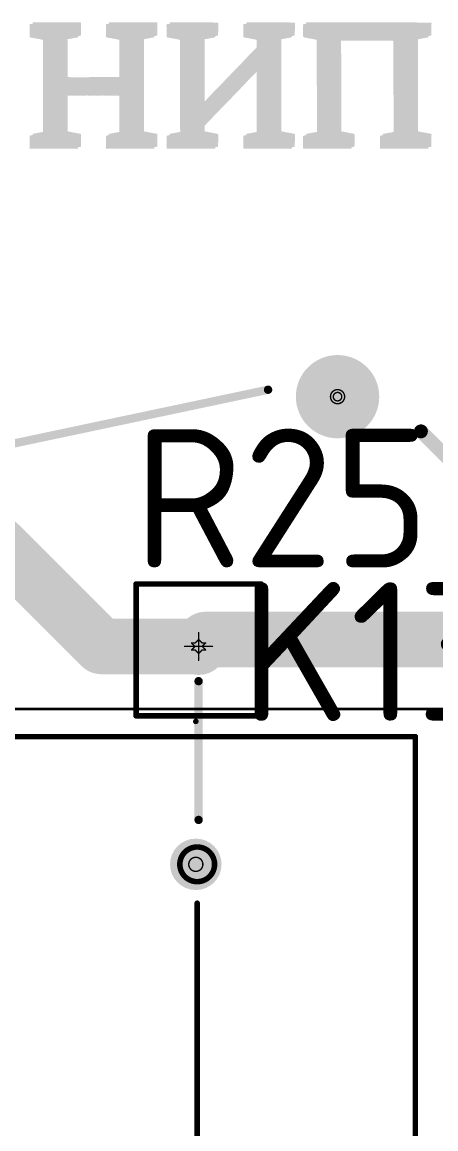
# Model space of a CAD drawing. Header units: millimetres. Extents: x 3219 to 51106, y -14166 to 2063.
# Drawn here: x 5584.13 to 5599.02, y 1911.48 to 1951.35 of the extents above; entities that cross this region are included whole.
import ezdxf

# ---------------------------------------------------------------- set-up
doc = ezdxf.new("R2010")
doc.units = ezdxf.units.MM
doc.layers.get('0').update_dxf_attribs({"lineweight": 53})
for name, color, linetype in [('Bottom Layer', 5, 'Continuous'), ('Bottom Solder', 6, 'Continuous'), ('Drill Drawing', 1, 'Continuous'), ('Mechanical 15', 56, 'Continuous'), ('Multi-Layer', 9, 'Continuous'), ('Top 3D Body', 76, 'Continuous'), ('Top Layer', 1, 'Continuous'), ('Top Overlay', 2, 'Continuous'), ('Top Solder', 216, 'Continuous')]:
    doc.layers.add(name, color=color, linetype=linetype)
doc.styles.add('GOST type B', font='GOST_B.TTF', dxfattribs={"height": 3.5})

# ---------------------------------------------------------------- blocks, each defined once
blk = doc.blocks.new('_______301421_021_5')
at = {"layer": 'Bottom Layer'}
h = blk.add_hatch(color=5, dxfattribs=at)
edge = h.paths.add_edge_path()
edge.add_arc((0, 0), 1.5, 0, 360)
at = {"layer": 'Multi-Layer'}
h = blk.add_hatch(color=9, dxfattribs=at)
edge = h.paths.add_edge_path()
edge.add_arc((0, 0), 1.5, 0, 360)
at = {"layer": 'Top Layer'}
h = blk.add_hatch(color=1, dxfattribs=at)
edge = h.paths.add_edge_path()
edge.add_arc((0, 0), 1.5, 0, 360)
blk = doc.blocks.new('DAR71210TU_12')
at = {"layer": 'Bottom Layer'}
h = blk.add_hatch(color=5, dxfattribs=at)
edge = h.paths.add_edge_path()
edge.add_arc((0, 0), 0.825, 0, 360)
at = {"layer": 'Bottom Solder'}
h = blk.add_hatch(color=6, dxfattribs=at)
edge = h.paths.add_edge_path()
edge.add_arc((0, 0), 0.927, 0, 360)
at = {"layer": 'Multi-Layer'}
h = blk.add_hatch(color=9, dxfattribs=at)
edge = h.paths.add_edge_path()
edge.add_arc((0, 0), 0.825, 0, 360)
at = {"layer": 'Top Layer'}
h = blk.add_hatch(color=1, dxfattribs=at)
edge = h.paths.add_edge_path()
edge.add_arc((0, 0), 0.825, 0, 360)
at = {"layer": 'Top Solder'}
h = blk.add_hatch(color=216, dxfattribs=at)
edge = h.paths.add_edge_path()
edge.add_arc((0, 0), 0.927, 0, 360)
at = {"layer": 'Mechanical 15'}
blk.add_lwpolyline([(-5.6, -8.9, 0.1, 0.1, 0), (-5.6, 8.9, 0.1, 0.1, 0)], format="xyseb", dxfattribs=at)
at = {"layer": 'Top 3D Body'}
for points in [[(-4.6, -7.9, 0.1, 0.1, 0), (-4.6, 7.9, 0.1, 0.1, 0)], [(-4.6, 7.9, 0.1, 0.1, 0), (55.4, 7.9, 0.1, 0.1, 0)]]:
    blk.add_lwpolyline(points, format="xyseb", dxfattribs=at)
blk.add_lwpolyline([(-4.625, 7.9, 0.05, 0.05, 1), (-4.575, 7.9, 0.05, 0.05, 1)], format="xyseb", close=True, dxfattribs=at)
blk.add_lwpolyline([(-4.625, 7.9, 0.05, 0.05, 1), (-4.575, 7.9, 0.05, 0.05, 1)], format="xyseb", close=True, dxfattribs=at)
at = {"layer": 'Top Overlay'}
for points in [[(-4.6, -7.9, 0.2, 0.2, 0), (-4.6, 7.9, 0.2, 0.2, 0)], [(-4.6, 7.9, 0.2, 0.2, 0), (55.4, 7.9, 0.2, 0.2, 0)], [(-5.2, 0, 0.1, 0.1, -1), (-5.1, 0, 0.1, 0.1, 0)], [(-5.1, 0, 0.1, 0.1, -1), (-5.2, 0, 0.1, 0.1, 0)], [(21.875, 0.05, 0.2, 0.2, 0), (1.4, 0.05, 0.2, 0.2, 0)]]:
    blk.add_lwpolyline(points, format="xyseb", dxfattribs=at)
for points in [[(-4.65, 7.9, 0.1, 0.1, 1), (-4.55, 7.9, 0.1, 0.1, 1)], [(-4.65, 7.9, 0.1, 0.1, 1), (-4.55, 7.9, 0.1, 0.1, 1)], [(0.625, 0.05, 0.2, 0.2, 1), (-0.625, 0.05, 0.2, 0.2, 1)], [(-5.225, 0, 0.05, 0.05, 1), (-5.175, 0, 0.05, 0.05, 1)], [(-5.225, 0, 0.05, 0.05, 1), (-5.175, 0, 0.05, 0.05, 1)], [(-5.125, 0, 0.05, 0.05, 1), (-5.075, 0, 0.05, 0.05, 1)], [(-5.125, 0, 0.05, 0.05, 1), (-5.075, 0, 0.05, 0.05, 1)], [(-0.675, 0.05, 0.1, 0.1, 1), (-0.575, 0.05, 0.1, 0.1, 1)], [(0.575, 0.05, 0.1, 0.1, 1), (0.675, 0.05, 0.1, 0.1, 1)], [(1.35, 0.05, 0.1, 0.1, 1), (1.45, 0.05, 0.1, 0.1, 1)]]:
    blk.add_lwpolyline(points, format="xyseb", close=True, dxfattribs=at)
blk = doc.blocks.new('_2_33__1___1PIN_25')
at = {"layer": 'Bottom Layer'}
h = blk.add_hatch(color=5, dxfattribs=at)
edge = h.paths.add_edge_path()
edge.add_arc((0, 0), 0.925, 0, 360)
at = {"layer": 'Bottom Solder'}
h = blk.add_hatch(color=6, dxfattribs=at)
edge = h.paths.add_edge_path()
edge.add_arc((0, 0), 1.027, 0, 360)
at = {"layer": 'Multi-Layer'}
h = blk.add_hatch(color=9, dxfattribs=at)
edge = h.paths.add_edge_path()
edge.add_arc((0, 0), 0.925, 0, 360)
at = {"layer": 'Top Layer'}
h = blk.add_hatch(color=1, dxfattribs=at)
edge = h.paths.add_edge_path()
edge.add_arc((0, 0), 0.925, 0, 360)
at = {"layer": 'Top Solder'}
h = blk.add_hatch(color=216, dxfattribs=at)
edge = h.paths.add_edge_path()
edge.add_arc((0, 0), 1.027, 0, 360)
at = {"layer": 'Mechanical 15'}
for points in [[(0, -0.5, 0.05, 0.05, 0), (0, 0.5, 0.05, 0.05, 0)], [(0.5, 0, 0.05, 0.05, 0), (-0.5, 0, 0.05, 0.05, 0)]]:
    blk.add_lwpolyline(points, format="xyseb", dxfattribs=at)
for points in [[(-0.013, 0.5, 0.025, 0.025, 1), (0.012, 0.5, 0.025, 0.025, 1)], [(-0.513, 0, 0.025, 0.025, 1), (-0.488, 0, 0.025, 0.025, 1)], [(0.487, 0, 0.025, 0.025, 1), (0.512, 0, 0.025, 0.025, 1)], [(-0.013, -0.5, 0.025, 0.025, 1), (0.012, -0.5, 0.025, 0.025, 1)]]:
    blk.add_lwpolyline(points, format="xyseb", close=True, dxfattribs=at)
at = {"layer": 'Top 3D Body'}
for points in [[(-2.25, 2.247, 0.2, 0.2, 0), (2.5, 2.247, 0.2, 0.2, 0)], [(-2.25, -2.246, 0.2, 0.2, 0), (-2.25, 2.247, 0.2, 0.2, 0)], [(2.5, -2.246, 0.2, 0.2, 0), (2.5, 2.247, 0.2, 0.2, 0)], [(2.5, -2.246, 0.2, 0.2, 0), (-2.25, -2.246, 0.2, 0.2, 0)]]:
    blk.add_lwpolyline(points, format="xyseb", dxfattribs=at)
for points in [[(-2.3, 2.247, 0.1, 0.1, 1), (-2.2, 2.247, 0.1, 0.1, 1)], [(-2.3, 2.247, 0.1, 0.1, 1), (-2.2, 2.247, 0.1, 0.1, 1)], [(2.45, 2.247, 0.1, 0.1, 1), (2.55, 2.247, 0.1, 0.1, 1)], [(2.45, 2.247, 0.1, 0.1, 1), (2.55, 2.247, 0.1, 0.1, 1)], [(-2.3, -2.246, 0.1, 0.1, 1), (-2.2, -2.246, 0.1, 0.1, 1)], [(-2.3, -2.246, 0.1, 0.1, 1), (-2.2, -2.246, 0.1, 0.1, 1)], [(2.45, -2.246, 0.1, 0.1, 1), (2.55, -2.246, 0.1, 0.1, 1)], [(2.45, -2.246, 0.1, 0.1, 1), (2.55, -2.246, 0.1, 0.1, 1)]]:
    blk.add_lwpolyline(points, format="xyseb", close=True, dxfattribs=at)
at = {"layer": 'Top Overlay'}
for points in [[(-2.25, -2.25, 0.2, 0.2, 0), (-2.25, 2.25, 0.2, 0.2, 0)], [(2.5, 2.25, 0.2, 0.2, 0), (-2.25, 2.25, 0.2, 0.2, 0)], [(2.5, -2.25, 0.2, 0.2, 0), (2.5, 2.25, 0.2, 0.2, 0)], [(-2.25, -2.25, 0.2, 0.2, 0), (2.5, -2.25, 0.2, 0.2, 0)]]:
    blk.add_lwpolyline(points, format="xyseb", dxfattribs=at)
for points in [[(-2.3, 2.25, 0.1, 0.1, 1), (-2.2, 2.25, 0.1, 0.1, 1)], [(-2.3, 2.25, 0.1, 0.1, 1), (-2.2, 2.25, 0.1, 0.1, 1)], [(2.45, 2.25, 0.1, 0.1, 1), (2.55, 2.25, 0.1, 0.1, 1)], [(2.45, 2.25, 0.1, 0.1, 1), (2.55, 2.25, 0.1, 0.1, 1)], [(-2.3, -2.25, 0.1, 0.1, 1), (-2.2, -2.25, 0.1, 0.1, 1)], [(-2.3, -2.25, 0.1, 0.1, 1), (-2.2, -2.25, 0.1, 0.1, 1)], [(2.45, -2.25, 0.1, 0.1, 1), (2.55, -2.25, 0.1, 0.1, 1)], [(2.45, -2.25, 0.1, 0.1, 1), (2.55, -2.25, 0.1, 0.1, 1)]]:
    blk.add_lwpolyline(points, format="xyseb", close=True, dxfattribs=at)

msp = doc.modelspace()

# ---------------------------------------------------------------- hatches: boundary and pattern name
at = {"layer": 'Top Layer'}
for points in [[(5584.985, 1950.074), (5584.977, 1950.776), (5584.945, 1950.787), (5584.895, 1950.794), (5584.859, 1950.809), (5584.777, 1950.819), (5584.698, 1950.834), (5584.659, 1950.844), (5584.591, 1950.855), (5584.548, 1950.862), (5584.519, 1950.869), (5584.498, 1950.891), (5584.505, 1951.342), (5584.537, 1951.353), (5584.558, 1951.346), (5586.224, 1951.349), (5586.249, 1951.331), (5586.253, 1950.891), (5586.227, 1950.866), (5586.159, 1950.855), (5586.073, 1950.841), (5586.034, 1950.83), (5586.005, 1950.823), (5585.916, 1950.812), (5585.88, 1950.805), (5585.819, 1950.787), (5585.776, 1950.78), (5585.765, 1950.769), (5585.758, 1950.741), (5585.765, 1950.712), (5585.762, 1949.426), (5585.769, 1949.383), (5585.805, 1949.369), (5585.848, 1949.376), (5585.869, 1949.369), (5587.678, 1949.372), (5587.71, 1949.369), (5587.728, 1949.38), (5587.735, 1949.408), (5587.728, 1950.776), (5587.696, 1950.787), (5587.646, 1950.794), (5587.624, 1950.801), (5587.571, 1950.812), (5587.528, 1950.819), (5587.449, 1950.834), (5587.409, 1950.844), (5587.338, 1950.852), (5587.298, 1950.862), (5587.27, 1950.869), (5587.248, 1950.884), (5587.241, 1950.912), (5587.248, 1950.963), (5587.245, 1951.317), (5587.255, 1951.342), (5587.284, 1951.349), (5588.982, 1951.342), (5588.996, 1951.328), (5588.989, 1950.877), (5588.942, 1950.859), (5588.863, 1950.852), (5588.842, 1950.844), (5588.76, 1950.826), (5588.631, 1950.805), (5588.591, 1950.794), (5588.534, 1950.787), (5588.509, 1950.769), (5588.516, 1947.424), (5588.527, 1947.413), (5588.577, 1947.406), (5588.624, 1947.395), (5588.652, 1947.388), (5588.745, 1947.374), (5588.774, 1947.367), (5588.817, 1947.359), (5588.846, 1947.352), (5588.881, 1947.345), (5588.939, 1947.338), (5588.975, 1947.331), (5588.996, 1947.316), (5588.989, 1946.865), (5588.957, 1946.854), (5587.259, 1946.862), (5587.248, 1946.872), (5587.241, 1946.901), (5587.248, 1946.93), (5587.245, 1947.299), (5587.263, 1947.324), (5587.295, 1947.334), (5587.345, 1947.342), (5587.374, 1947.349), (5587.456, 1947.367), (5587.585, 1947.388), (5587.624, 1947.399), (5587.685, 1947.41), (5587.714, 1947.417), (5587.728, 1947.424), (5587.735, 1947.453), (5587.728, 1948.756), (5587.71, 1948.774), (5587.535, 1948.771), (5587.417, 1948.774), (5587.402, 1948.767), (5587.381, 1948.774), (5587.255, 1948.771), (5587.137, 1948.774), (5587.123, 1948.767), (5587.101, 1948.774), (5586.983, 1948.771), (5586.865, 1948.774), (5586.851, 1948.767), (5586.829, 1948.774), (5586.711, 1948.771), (5586.586, 1948.774), (5586.571, 1948.767), (5586.55, 1948.774), (5586.432, 1948.771), (5586.313, 1948.774), (5586.299, 1948.767), (5586.278, 1948.774), (5586.159, 1948.771), (5586.041, 1948.774), (5586.027, 1948.767), (5586.005, 1948.774), (5585.88, 1948.771), (5585.79, 1948.774), (5585.765, 1948.749), (5585.758, 1948.72), (5585.765, 1948.67), (5585.762, 1947.463), (5585.769, 1947.428), (5585.783, 1947.413), (5585.844, 1947.402), (5585.912, 1947.392), (5585.934, 1947.385), (5585.962, 1947.377), (5586.045, 1947.367), (5586.106, 1947.349), (5586.188, 1947.338), (5586.224, 1947.331), (5586.245, 1947.316), (5586.253, 1947.288), (5586.245, 1946.865), (5586.213, 1946.854), (5584.508, 1946.862), (5584.498, 1946.872), (5584.505, 1947.316), (5584.523, 1947.334), (5584.605, 1947.345), (5584.677, 1947.359), (5584.705, 1947.367), (5584.834, 1947.388), (5584.874, 1947.399), (5584.934, 1947.41), (5584.97, 1947.417), (5584.985, 1947.431), (5584.985, 1950.067)], [(5592.438, 1950.264), (5592.484, 1950.311), (5592.492, 1950.325), (5592.513, 1950.339), (5592.52, 1950.354), (5592.531, 1950.364), (5592.545, 1950.372), (5592.581, 1950.415), (5592.656, 1950.49), (5592.664, 1950.504), (5592.678, 1950.518), (5592.674, 1950.773), (5592.639, 1950.787), (5592.592, 1950.798), (5592.549, 1950.805), (5592.513, 1950.812), (5592.427, 1950.826), (5592.388, 1950.837), (5592.32, 1950.848), (5592.277, 1950.855), (5592.241, 1950.862), (5592.212, 1950.869), (5592.191, 1950.891), (5592.198, 1951.335), (5592.209, 1951.346), (5593.935, 1951.339), (5593.946, 1951.306), (5593.939, 1950.884), (5593.921, 1950.866), (5593.871, 1950.859), (5593.785, 1950.844), (5593.756, 1950.837), (5593.709, 1950.826), (5593.58, 1950.805), (5593.541, 1950.794), (5593.487, 1950.783), (5593.459, 1950.762), (5593.452, 1950.733), (5593.459, 1950.705), (5593.455, 1950.651), (5593.459, 1950.604), (5593.452, 1950.583), (5593.459, 1950.561), (5593.452, 1950.511), (5593.459, 1950.49), (5593.455, 1950.443), (5593.459, 1950.404), (5593.452, 1950.382), (5593.459, 1950.354), (5593.455, 1950.307), (5593.459, 1950.261), (5593.452, 1950.239), (5593.459, 1950.218), (5593.452, 1950.167), (5593.459, 1950.146), (5593.455, 1950.099), (5593.459, 1950.06), (5593.452, 1950.039), (5593.459, 1950.01), (5593.455, 1949.963), (5593.459, 1949.917), (5593.452, 1949.895), (5593.459, 1949.874), (5593.452, 1949.824), (5593.459, 1949.802), (5593.455, 1949.756), (5593.459, 1949.716), (5593.452, 1949.695), (5593.459, 1949.666), (5593.455, 1949.619), (5593.459, 1949.573), (5593.452, 1949.551), (5593.459, 1949.53), (5593.452, 1949.48), (5593.459, 1949.458), (5593.455, 1949.412), (5593.459, 1949.372), (5593.452, 1949.351), (5593.459, 1949.322), (5593.455, 1949.276), (5593.459, 1949.236), (5593.452, 1949.215), (5593.459, 1949.186), (5593.452, 1949.136), (5593.459, 1949.114), (5593.455, 1949.068), (5593.459, 1949.029), (5593.452, 1949.007), (5593.459, 1948.978), (5593.455, 1948.932), (5593.459, 1948.892), (5593.452, 1948.871), (5593.459, 1948.842), (5593.452, 1948.792), (5593.459, 1948.771), (5593.455, 1948.724), (5593.459, 1948.685), (5593.452, 1948.663), (5593.459, 1948.635), (5593.455, 1948.588), (5593.459, 1948.549), (5593.452, 1948.527), (5593.459, 1948.498), (5593.455, 1948.452), (5593.459, 1948.405), (5593.452, 1948.384), (5593.459, 1948.362), (5593.452, 1948.312), (5593.459, 1948.291), (5593.455, 1948.244), (5593.459, 1948.205), (5593.452, 1948.183), (5593.459, 1948.155), (5593.455, 1948.108), (5593.459, 1948.061), (5593.452, 1948.04), (5593.459, 1948.018), (5593.452, 1947.968), (5593.459, 1947.947), (5593.455, 1947.9), (5593.459, 1947.861), (5593.452, 1947.839), (5593.459, 1947.811), (5593.455, 1947.764), (5593.459, 1947.718), (5593.452, 1947.696), (5593.459, 1947.675), (5593.452, 1947.625), (5593.459, 1947.603), (5593.455, 1947.556), (5593.459, 1947.517), (5593.452, 1947.496), (5593.459, 1947.467), (5593.466, 1947.424), (5593.477, 1947.413), (5593.545, 1947.402), (5593.573, 1947.395), (5593.613, 1947.385), (5593.695, 1947.374), (5593.724, 1947.367), (5593.792, 1947.356), (5593.813, 1947.349), (5593.863, 1947.342), (5593.917, 1947.331), (5593.939, 1947.316), (5593.946, 1947.288), (5593.939, 1946.865), (5593.906, 1946.854), (5592.202, 1946.862), (5592.191, 1946.894), (5592.198, 1947.316), (5592.216, 1947.334), (5592.298, 1947.345), (5592.341, 1947.352), (5592.377, 1947.359), (5592.406, 1947.367), (5592.442, 1947.374), (5592.535, 1947.388), (5592.574, 1947.399), (5592.603, 1947.406), (5592.66, 1947.413), (5592.678, 1947.431), (5592.671, 1949.645), (5592.646, 1949.648), (5592.621, 1949.63), (5592.613, 1949.616), (5592.585, 1949.587), (5592.578, 1949.573), (5592.406, 1949.401), (5592.399, 1949.387), (5592.262, 1949.251), (5592.259, 1949.24), (5592.245, 1949.233), (5592.227, 1949.215), (5592.223, 1949.204), (5592.209, 1949.197), (5592.198, 1949.186), (5592.191, 1949.172), (5592.091, 1949.071), (5592.083, 1949.057), (5592.069, 1949.05), (5592.062, 1949.036), (5592.051, 1949.025), (5592.037, 1949.018), (5592.019, 1948.993), (5591.997, 1948.978), (5591.99, 1948.964), (5591.825, 1948.799), (5591.818, 1948.785), (5591.682, 1948.649), (5591.675, 1948.635), (5591.568, 1948.527), (5591.564, 1948.516), (5591.55, 1948.509), (5591.539, 1948.498), (5591.532, 1948.484), (5591.507, 1948.466), (5591.5, 1948.452), (5591.485, 1948.445), (5591.474, 1948.434), (5591.467, 1948.42), (5591.367, 1948.319), (5591.363, 1948.309), (5591.349, 1948.301), (5591.338, 1948.291), (5591.331, 1948.276), (5591.306, 1948.258), (5591.292, 1948.237), (5591.277, 1948.23), (5591.267, 1948.219), (5591.26, 1948.205), (5591.245, 1948.198), (5591.238, 1948.183), (5591.131, 1948.076), (5591.123, 1948.061), (5590.995, 1947.933), (5590.987, 1947.918), (5590.969, 1947.9), (5590.959, 1947.897), (5590.952, 1947.882), (5590.758, 1947.689), (5590.751, 1947.675), (5590.708, 1947.632), (5590.701, 1947.617), (5590.694, 1947.596), (5590.701, 1947.424), (5590.74, 1947.406), (5590.805, 1947.399), (5590.826, 1947.392), (5590.88, 1947.381), (5590.973, 1947.367), (5591.002, 1947.359), (5591.038, 1947.352), (5591.081, 1947.345), (5591.149, 1947.334), (5591.188, 1947.309), (5591.181, 1946.872), (5591.17, 1946.862), (5591.141, 1946.854), (5589.444, 1946.862), (5589.433, 1946.872), (5589.429, 1946.897), (5589.433, 1946.958), (5589.426, 1946.98), (5589.433, 1947.051), (5589.429, 1947.141), (5589.433, 1947.231), (5589.426, 1947.252), (5589.433, 1947.309), (5589.451, 1947.327), (5589.508, 1947.342), (5589.576, 1947.352), (5589.619, 1947.359), (5589.659, 1947.37), (5589.727, 1947.381), (5589.77, 1947.388), (5589.805, 1947.395), (5589.834, 1947.402), (5589.877, 1947.41), (5589.906, 1947.417), (5589.92, 1947.431), (5589.913, 1950.769), (5589.902, 1950.78), (5589.845, 1950.794), (5589.798, 1950.805), (5589.705, 1950.819), (5589.677, 1950.826), (5589.634, 1950.834), (5589.605, 1950.841), (5589.569, 1950.848), (5589.476, 1950.862), (5589.451, 1950.873), (5589.433, 1950.891), (5589.429, 1950.995), (5589.433, 1951.077), (5589.426, 1951.099), (5589.433, 1951.192), (5589.426, 1951.263), (5589.433, 1951.285), (5589.44, 1951.335), (5589.451, 1951.346), (5591.177, 1951.339), (5591.188, 1951.328), (5591.181, 1950.884), (5591.17, 1950.873), (5591.12, 1950.859), (5591.07, 1950.852), (5591.009, 1950.841), (5590.969, 1950.83), (5590.919, 1950.823), (5590.898, 1950.816), (5590.815, 1950.805), (5590.787, 1950.798), (5590.751, 1950.791), (5590.722, 1950.783), (5590.697, 1950.766), (5590.694, 1948.491), (5590.726, 1948.488), (5590.765, 1948.52), (5590.798, 1948.559), (5590.894, 1948.656), (5590.901, 1948.67), (5591.066, 1948.835), (5591.073, 1948.849), (5591.084, 1948.86), (5591.095, 1948.864), (5591.102, 1948.878), (5591.238, 1949.014), (5591.245, 1949.029), (5591.474, 1949.258), (5591.478, 1949.268), (5591.492, 1949.276), (5591.51, 1949.294), (5591.517, 1949.308), (5591.618, 1949.408), (5591.625, 1949.422), (5591.754, 1949.551), (5591.761, 1949.566), (5591.772, 1949.576), (5591.786, 1949.584), (5591.808, 1949.612), (5591.822, 1949.619), (5591.843, 1949.648), (5591.858, 1949.655), (5591.894, 1949.698), (5591.962, 1949.766), (5591.969, 1949.781), (5592.044, 1949.856), (5592.055, 1949.859), (5592.062, 1949.874), (5592.169, 1949.981), (5592.173, 1949.992), (5592.187, 1949.999), (5592.198, 1950.01), (5592.205, 1950.024), (5592.334, 1950.153), (5592.341, 1950.167), (5592.434, 1950.261)], [(5594.501, 1950.844), (5594.472, 1950.852), (5594.401, 1950.859), (5594.351, 1950.887), (5594.34, 1950.92), (5594.343, 1950.952), (5594.34, 1951.263), (5594.347, 1951.271), (5594.34, 1951.292), (5594.347, 1951.328), (5594.365, 1951.346), (5598.849, 1951.339), (5598.86, 1951.328), (5598.853, 1950.884), (5598.835, 1950.866), (5598.734, 1950.852), (5598.706, 1950.844), (5598.656, 1950.837), (5598.62, 1950.823), (5598.53, 1950.812), (5598.473, 1950.798), (5598.43, 1950.791), (5598.401, 1950.783), (5598.376, 1950.766), (5598.373, 1947.431), (5598.383, 1947.42), (5598.434, 1947.406), (5598.487, 1947.395), (5598.516, 1947.388), (5598.688, 1947.359), (5598.727, 1947.349), (5598.777, 1947.342), (5598.838, 1947.331), (5598.86, 1947.309), (5598.853, 1946.865), (5598.82, 1946.854), (5597.123, 1946.862), (5597.112, 1946.872), (5597.108, 1946.955), (5597.112, 1947.008), (5597.105, 1947.023), (5597.112, 1947.044), (5597.108, 1947.091), (5597.112, 1947.145), (5597.105, 1947.159), (5597.112, 1947.18), (5597.108, 1947.227), (5597.112, 1947.281), (5597.105, 1947.288), (5597.123, 1947.327), (5597.151, 1947.334), (5597.212, 1947.345), (5597.298, 1947.359), (5597.338, 1947.37), (5597.409, 1947.377), (5597.495, 1947.399), (5597.556, 1947.41), (5597.585, 1947.417), (5597.599, 1947.453), (5597.592, 1950.741), (5597.56, 1950.751), (5595.618, 1950.744), (5595.608, 1950.712), (5595.615, 1947.424), (5595.661, 1947.406), (5595.719, 1947.399), (5595.74, 1947.392), (5595.794, 1947.381), (5595.837, 1947.374), (5595.916, 1947.359), (5595.944, 1947.352), (5595.987, 1947.345), (5596.045, 1947.338), (5596.08, 1947.324), (5596.095, 1947.288), (5596.088, 1946.865), (5596.055, 1946.854), (5594.358, 1946.862), (5594.34, 1946.88), (5594.343, 1946.933), (5594.34, 1947.238), (5594.347, 1947.245), (5594.34, 1947.266), (5594.347, 1947.309), (5594.365, 1947.327), (5594.422, 1947.342), (5594.497, 1947.352), (5594.533, 1947.359), (5594.562, 1947.367), (5594.648, 1947.381), (5594.684, 1947.388), (5594.727, 1947.395), (5594.766, 1947.406), (5594.809, 1947.413), (5594.827, 1947.424), (5594.841, 1947.46), (5594.834, 1950.769), (5594.823, 1950.78), (5594.777, 1950.791), (5594.741, 1950.798), (5594.712, 1950.805), (5594.669, 1950.812), (5594.59, 1950.826), (5594.547, 1950.834), (5594.508, 1950.844)]]:
    msp.add_hatch(color=1, dxfattribs=at).paths.add_polyline_path(points)
at = {"layer": 'Top Overlay'}
for points in [[(5584.881, 1950.01), (5584.874, 1950.712), (5584.841, 1950.723), (5584.791, 1950.73), (5584.755, 1950.744), (5584.673, 1950.755), (5584.594, 1950.769), (5584.555, 1950.78), (5584.487, 1950.791), (5584.444, 1950.798), (5584.415, 1950.805), (5584.394, 1950.826), (5584.401, 1951.278), (5584.433, 1951.288), (5584.455, 1951.281), (5586.12, 1951.285), (5586.145, 1951.267), (5586.149, 1950.826), (5586.124, 1950.801), (5586.056, 1950.791), (5585.97, 1950.776), (5585.93, 1950.766), (5585.902, 1950.758), (5585.812, 1950.748), (5585.776, 1950.741), (5585.715, 1950.723), (5585.672, 1950.715), (5585.662, 1950.705), (5585.654, 1950.676), (5585.662, 1950.647), (5585.658, 1949.362), (5585.665, 1949.319), (5585.701, 1949.304), (5585.744, 1949.311), (5585.765, 1949.304), (5587.574, 1949.308), (5587.606, 1949.304), (5587.624, 1949.315), (5587.631, 1949.344), (5587.624, 1950.712), (5587.592, 1950.723), (5587.542, 1950.73), (5587.52, 1950.737), (5587.467, 1950.748), (5587.424, 1950.755), (5587.345, 1950.769), (5587.306, 1950.78), (5587.234, 1950.787), (5587.194, 1950.798), (5587.166, 1950.805), (5587.144, 1950.819), (5587.137, 1950.848), (5587.144, 1950.898), (5587.141, 1951.253), (5587.151, 1951.278), (5587.18, 1951.285), (5588.878, 1951.278), (5588.892, 1951.263), (5588.885, 1950.812), (5588.838, 1950.794), (5588.76, 1950.787), (5588.738, 1950.78), (5588.656, 1950.762), (5588.527, 1950.741), (5588.487, 1950.73), (5588.43, 1950.723), (5588.405, 1950.705), (5588.412, 1947.359), (5588.423, 1947.349), (5588.473, 1947.342), (5588.52, 1947.331), (5588.548, 1947.324), (5588.641, 1947.309), (5588.67, 1947.302), (5588.713, 1947.295), (5588.742, 1947.288), (5588.778, 1947.281), (5588.835, 1947.274), (5588.871, 1947.266), (5588.892, 1947.252), (5588.885, 1946.801), (5588.853, 1946.79), (5587.155, 1946.797), (5587.144, 1946.808), (5587.137, 1946.837), (5587.144, 1946.865), (5587.141, 1947.234), (5587.159, 1947.259), (5587.191, 1947.27), (5587.241, 1947.277), (5587.27, 1947.284), (5587.352, 1947.302), (5587.481, 1947.324), (5587.52, 1947.334), (5587.581, 1947.345), (5587.61, 1947.352), (5587.624, 1947.359), (5587.631, 1947.388), (5587.624, 1948.692), (5587.606, 1948.71), (5587.431, 1948.706), (5587.313, 1948.71), (5587.298, 1948.703), (5587.277, 1948.71), (5587.151, 1948.706), (5587.033, 1948.71), (5587.019, 1948.703), (5586.997, 1948.71), (5586.879, 1948.706), (5586.761, 1948.71), (5586.747, 1948.703), (5586.725, 1948.71), (5586.607, 1948.706), (5586.482, 1948.71), (5586.467, 1948.703), (5586.446, 1948.71), (5586.328, 1948.706), (5586.21, 1948.71), (5586.195, 1948.703), (5586.174, 1948.71), (5586.056, 1948.706), (5585.937, 1948.71), (5585.923, 1948.703), (5585.902, 1948.71), (5585.776, 1948.706), (5585.687, 1948.71), (5585.662, 1948.685), (5585.654, 1948.656), (5585.662, 1948.606), (5585.658, 1947.399), (5585.665, 1947.363), (5585.679, 1947.349), (5585.74, 1947.338), (5585.808, 1947.327), (5585.83, 1947.32), (5585.859, 1947.313), (5585.941, 1947.302), (5586.002, 1947.284), (5586.084, 1947.274), (5586.12, 1947.266), (5586.141, 1947.252), (5586.149, 1947.223), (5586.141, 1946.801), (5586.109, 1946.79), (5584.404, 1946.797), (5584.394, 1946.808), (5584.401, 1947.252), (5584.419, 1947.27), (5584.501, 1947.281), (5584.573, 1947.295), (5584.601, 1947.302), (5584.73, 1947.324), (5584.77, 1947.334), (5584.831, 1947.345), (5584.866, 1947.352), (5584.881, 1947.367), (5584.881, 1950.003)], [(5592.334, 1950.2), (5592.381, 1950.246), (5592.388, 1950.261), (5592.409, 1950.275), (5592.416, 1950.289), (5592.427, 1950.3), (5592.442, 1950.307), (5592.477, 1950.35), (5592.553, 1950.425), (5592.56, 1950.44), (5592.574, 1950.454), (5592.57, 1950.708), (5592.535, 1950.723), (5592.488, 1950.733), (5592.445, 1950.741), (5592.409, 1950.748), (5592.323, 1950.762), (5592.284, 1950.773), (5592.216, 1950.783), (5592.173, 1950.791), (5592.137, 1950.798), (5592.108, 1950.805), (5592.087, 1950.826), (5592.094, 1951.271), (5592.105, 1951.281), (5593.831, 1951.274), (5593.842, 1951.242), (5593.835, 1950.819), (5593.817, 1950.801), (5593.767, 1950.794), (5593.681, 1950.78), (5593.652, 1950.773), (5593.606, 1950.762), (5593.477, 1950.741), (5593.437, 1950.73), (5593.383, 1950.719), (5593.355, 1950.698), (5593.348, 1950.669), (5593.355, 1950.64), (5593.351, 1950.586), (5593.355, 1950.54), (5593.348, 1950.518), (5593.355, 1950.497), (5593.348, 1950.447), (5593.355, 1950.425), (5593.351, 1950.379), (5593.355, 1950.339), (5593.348, 1950.318), (5593.355, 1950.289), (5593.351, 1950.243), (5593.355, 1950.196), (5593.348, 1950.175), (5593.355, 1950.153), (5593.348, 1950.103), (5593.355, 1950.081), (5593.351, 1950.035), (5593.355, 1949.996), (5593.348, 1949.974), (5593.355, 1949.945), (5593.351, 1949.899), (5593.355, 1949.852), (5593.348, 1949.831), (5593.355, 1949.809), (5593.348, 1949.759), (5593.355, 1949.738), (5593.351, 1949.691), (5593.355, 1949.652), (5593.348, 1949.63), (5593.355, 1949.602), (5593.351, 1949.555), (5593.355, 1949.508), (5593.348, 1949.487), (5593.355, 1949.465), (5593.348, 1949.415), (5593.355, 1949.394), (5593.351, 1949.347), (5593.355, 1949.308), (5593.348, 1949.286), (5593.355, 1949.258), (5593.351, 1949.211), (5593.355, 1949.172), (5593.348, 1949.15), (5593.355, 1949.122), (5593.348, 1949.071), (5593.355, 1949.05), (5593.351, 1949.003), (5593.355, 1948.964), (5593.348, 1948.943), (5593.355, 1948.914), (5593.351, 1948.867), (5593.355, 1948.828), (5593.348, 1948.806), (5593.355, 1948.778), (5593.348, 1948.728), (5593.355, 1948.706), (5593.351, 1948.66), (5593.355, 1948.62), (5593.348, 1948.599), (5593.355, 1948.57), (5593.351, 1948.523), (5593.355, 1948.484), (5593.348, 1948.463), (5593.355, 1948.434), (5593.351, 1948.387), (5593.355, 1948.341), (5593.348, 1948.319), (5593.355, 1948.298), (5593.348, 1948.248), (5593.355, 1948.226), (5593.351, 1948.18), (5593.355, 1948.14), (5593.348, 1948.119), (5593.355, 1948.09), (5593.351, 1948.044), (5593.355, 1947.997), (5593.348, 1947.976), (5593.355, 1947.954), (5593.348, 1947.904), (5593.355, 1947.882), (5593.351, 1947.836), (5593.355, 1947.796), (5593.348, 1947.775), (5593.355, 1947.746), (5593.351, 1947.7), (5593.355, 1947.653), (5593.348, 1947.632), (5593.355, 1947.61), (5593.348, 1947.56), (5593.355, 1947.539), (5593.351, 1947.492), (5593.355, 1947.453), (5593.348, 1947.431), (5593.355, 1947.402), (5593.362, 1947.359), (5593.373, 1947.349), (5593.441, 1947.338), (5593.469, 1947.331), (5593.509, 1947.32), (5593.591, 1947.309), (5593.62, 1947.302), (5593.688, 1947.291), (5593.709, 1947.284), (5593.76, 1947.277), (5593.813, 1947.266), (5593.835, 1947.252), (5593.842, 1947.223), (5593.835, 1946.801), (5593.803, 1946.79), (5592.098, 1946.797), (5592.087, 1946.829), (5592.094, 1947.252), (5592.112, 1947.27), (5592.194, 1947.281), (5592.237, 1947.288), (5592.273, 1947.295), (5592.302, 1947.302), (5592.338, 1947.309), (5592.431, 1947.324), (5592.47, 1947.334), (5592.499, 1947.342), (5592.556, 1947.349), (5592.574, 1947.367), (5592.567, 1949.58), (5592.542, 1949.584), (5592.517, 1949.566), (5592.51, 1949.551), (5592.481, 1949.523), (5592.474, 1949.508), (5592.302, 1949.337), (5592.295, 1949.322), (5592.159, 1949.186), (5592.155, 1949.175), (5592.141, 1949.168), (5592.123, 1949.15), (5592.119, 1949.14), (5592.105, 1949.132), (5592.094, 1949.122), (5592.087, 1949.107), (5591.987, 1949.007), (5591.979, 1948.993), (5591.965, 1948.986), (5591.958, 1948.971), (5591.947, 1948.96), (5591.933, 1948.953), (5591.915, 1948.928), (5591.894, 1948.914), (5591.886, 1948.9), (5591.722, 1948.735), (5591.714, 1948.72), (5591.578, 1948.584), (5591.571, 1948.57), (5591.464, 1948.463), (5591.46, 1948.452), (5591.446, 1948.445), (5591.435, 1948.434), (5591.428, 1948.42), (5591.403, 1948.402), (5591.396, 1948.387), (5591.381, 1948.38), (5591.371, 1948.369), (5591.363, 1948.355), (5591.263, 1948.255), (5591.26, 1948.244), (5591.245, 1948.237), (5591.235, 1948.226), (5591.227, 1948.212), (5591.202, 1948.194), (5591.188, 1948.173), (5591.174, 1948.165), (5591.163, 1948.155), (5591.156, 1948.14), (5591.141, 1948.133), (5591.134, 1948.119), (5591.027, 1948.011), (5591.02, 1947.997), (5590.891, 1947.868), (5590.884, 1947.854), (5590.866, 1947.836), (5590.855, 1947.832), (5590.848, 1947.818), (5590.654, 1947.625), (5590.647, 1947.61), (5590.604, 1947.567), (5590.597, 1947.553), (5590.59, 1947.531), (5590.597, 1947.359), (5590.636, 1947.342), (5590.701, 1947.334), (5590.722, 1947.327), (5590.776, 1947.316), (5590.869, 1947.302), (5590.898, 1947.295), (5590.934, 1947.288), (5590.977, 1947.281), (5591.045, 1947.27), (5591.084, 1947.245), (5591.077, 1946.808), (5591.066, 1946.797), (5591.038, 1946.79), (5589.34, 1946.797), (5589.329, 1946.808), (5589.326, 1946.833), (5589.329, 1946.894), (5589.322, 1946.915), (5589.329, 1946.987), (5589.326, 1947.077), (5589.329, 1947.166), (5589.322, 1947.188), (5589.329, 1947.245), (5589.347, 1947.263), (5589.404, 1947.277), (5589.472, 1947.288), (5589.515, 1947.295), (5589.555, 1947.306), (5589.623, 1947.316), (5589.666, 1947.324), (5589.702, 1947.331), (5589.73, 1947.338), (5589.773, 1947.345), (5589.802, 1947.352), (5589.816, 1947.367), (5589.809, 1950.705), (5589.798, 1950.715), (5589.741, 1950.73), (5589.694, 1950.741), (5589.601, 1950.755), (5589.573, 1950.762), (5589.53, 1950.769), (5589.501, 1950.776), (5589.465, 1950.783), (5589.372, 1950.798), (5589.347, 1950.809), (5589.329, 1950.826), (5589.326, 1950.93), (5589.329, 1951.013), (5589.322, 1951.034), (5589.329, 1951.127), (5589.322, 1951.199), (5589.329, 1951.22), (5589.336, 1951.271), (5589.347, 1951.281), (5591.073, 1951.274), (5591.084, 1951.263), (5591.077, 1950.819), (5591.066, 1950.809), (5591.016, 1950.794), (5590.966, 1950.787), (5590.905, 1950.776), (5590.866, 1950.766), (5590.815, 1950.758), (5590.794, 1950.751), (5590.712, 1950.741), (5590.683, 1950.733), (5590.647, 1950.726), (5590.618, 1950.719), (5590.593, 1950.701), (5590.59, 1948.427), (5590.622, 1948.423), (5590.661, 1948.455), (5590.694, 1948.495), (5590.79, 1948.592), (5590.798, 1948.606), (5590.962, 1948.771), (5590.969, 1948.785), (5590.98, 1948.796), (5590.991, 1948.799), (5590.998, 1948.814), (5591.134, 1948.95), (5591.141, 1948.964), (5591.371, 1949.193), (5591.374, 1949.204), (5591.389, 1949.211), (5591.406, 1949.229), (5591.414, 1949.243), (5591.514, 1949.344), (5591.521, 1949.358), (5591.65, 1949.487), (5591.657, 1949.501), (5591.668, 1949.512), (5591.682, 1949.519), (5591.704, 1949.548), (5591.718, 1949.555), (5591.74, 1949.584), (5591.754, 1949.591), (5591.79, 1949.634), (5591.858, 1949.702), (5591.865, 1949.716), (5591.94, 1949.791), (5591.951, 1949.795), (5591.958, 1949.809), (5592.065, 1949.917), (5592.069, 1949.927), (5592.083, 1949.935), (5592.094, 1949.945), (5592.101, 1949.96), (5592.23, 1950.089), (5592.237, 1950.103), (5592.33, 1950.196)], [(5594.397, 1950.78), (5594.368, 1950.787), (5594.297, 1950.794), (5594.247, 1950.823), (5594.236, 1950.855), (5594.239, 1950.887), (5594.236, 1951.199), (5594.243, 1951.206), (5594.236, 1951.228), (5594.243, 1951.263), (5594.261, 1951.281), (5598.745, 1951.274), (5598.756, 1951.263), (5598.749, 1950.819), (5598.731, 1950.801), (5598.631, 1950.787), (5598.602, 1950.78), (5598.552, 1950.773), (5598.516, 1950.758), (5598.426, 1950.748), (5598.369, 1950.733), (5598.326, 1950.726), (5598.297, 1950.719), (5598.272, 1950.701), (5598.269, 1947.367), (5598.28, 1947.356), (5598.33, 1947.342), (5598.383, 1947.331), (5598.412, 1947.324), (5598.584, 1947.295), (5598.623, 1947.284), (5598.673, 1947.277), (5598.734, 1947.266), (5598.756, 1947.245), (5598.749, 1946.801), (5598.716, 1946.79), (5597.019, 1946.797), (5597.008, 1946.808), (5597.004, 1946.89), (5597.008, 1946.944), (5597.001, 1946.958), (5597.008, 1946.98), (5597.004, 1947.026), (5597.008, 1947.08), (5597.001, 1947.094), (5597.008, 1947.116), (5597.004, 1947.162), (5597.008, 1947.216), (5597.001, 1947.223), (5597.019, 1947.263), (5597.047, 1947.27), (5597.108, 1947.281), (5597.194, 1947.295), (5597.234, 1947.306), (5597.305, 1947.313), (5597.391, 1947.334), (5597.452, 1947.345), (5597.481, 1947.352), (5597.495, 1947.388), (5597.488, 1950.676), (5597.456, 1950.687), (5595.515, 1950.68), (5595.504, 1950.647), (5595.511, 1947.359), (5595.557, 1947.342), (5595.615, 1947.334), (5595.636, 1947.327), (5595.69, 1947.316), (5595.733, 1947.309), (5595.812, 1947.295), (5595.84, 1947.288), (5595.883, 1947.281), (5595.941, 1947.274), (5595.977, 1947.259), (5595.991, 1947.223), (5595.984, 1946.801), (5595.951, 1946.79), (5594.254, 1946.797), (5594.236, 1946.815), (5594.239, 1946.869), (5594.236, 1947.173), (5594.243, 1947.18), (5594.236, 1947.202), (5594.243, 1947.245), (5594.261, 1947.263), (5594.318, 1947.277), (5594.393, 1947.288), (5594.429, 1947.295), (5594.458, 1947.302), (5594.544, 1947.316), (5594.58, 1947.324), (5594.623, 1947.331), (5594.662, 1947.342), (5594.705, 1947.349), (5594.723, 1947.359), (5594.737, 1947.395), (5594.73, 1950.705), (5594.719, 1950.715), (5594.673, 1950.726), (5594.637, 1950.733), (5594.608, 1950.741), (5594.565, 1950.748), (5594.487, 1950.762), (5594.444, 1950.769), (5594.404, 1950.78)]]:
    msp.add_hatch(color=2, dxfattribs=at).paths.add_polyline_path(points)

# ---------------------------------------------------------------- linework, layer by layer
at = {"layer": 'Bottom Layer'}
for points in [[(5576.722, 1939.114, 2, 2, 0), (5586.979, 1928.858, 2, 2, 0)], [(5590.479, 1928.858, 2, 2, 0), (5590.729, 1929.108, 2, 2, 0)], [(5590.729, 1929.108, 2, 2, 0), (5616.729, 1929.108, 2, 2, 0)], [(5586.979, 1928.858, 2, 2, 0), (5590.479, 1928.858, 2, 2, 0)]]:
    msp.add_lwpolyline(points, format="xyseb", dxfattribs=at)
for points in [[(5590.229, 1929.108, 1, 1, 1), (5591.229, 1929.108, 1, 1, 1)], [(5590.229, 1929.108, 1, 1, 1), (5591.229, 1929.108, 1, 1, 1)], [(5586.479, 1928.858, 1, 1, 1), (5587.479, 1928.858, 1, 1, 1)], [(5586.479, 1928.858, 1, 1, 1), (5587.479, 1928.858, 1, 1, 1)], [(5589.979, 1928.858, 1, 1, 1), (5590.979, 1928.858, 1, 1, 1)], [(5589.979, 1928.858, 1, 1, 1), (5590.979, 1928.858, 1, 1, 1)]]:
    msp.add_lwpolyline(points, format="xyseb", close=True, dxfattribs=at)
at = {"layer": 'Drill Drawing'}
for points in [[(5595.733, 1937.858, 0.0508, 0.0508, 1), (5595.225, 1937.858, 0.0508, 0.0508, 1)], [(5595.631, 1937.858, 0.0508, 0.0508, 1), (5595.326, 1937.858, 0.0508, 0.0508, 1)], [(5595.212, 1937.858, 0.0254, 0.0254, 1), (5595.237, 1937.858, 0.0254, 0.0254, 1)], [(5595.313, 1937.858, 0.0254, 0.0254, 1), (5595.339, 1937.858, 0.0254, 0.0254, 1)], [(5595.618, 1937.858, 0.0254, 0.0254, 1), (5595.644, 1937.858, 0.0254, 0.0254, 1)], [(5595.72, 1937.858, 0.0254, 0.0254, 1), (5595.745, 1937.858, 0.0254, 0.0254, 1)], [(5590.212, 1928.985, 0.0254, 0.0254, 1), (5590.237, 1928.985, 0.0254, 0.0254, 1)], [(5590.212, 1928.985, 0.0254, 0.0254, 1), (5590.237, 1928.985, 0.0254, 0.0254, 1)], [(5590.339, 1928.985, 0.0254, 0.0254, 1), (5590.364, 1928.985, 0.0254, 0.0254, 1)], [(5590.339, 1928.985, 0.0254, 0.0254, 1), (5590.364, 1928.985, 0.0254, 0.0254, 1)], [(5590.339, 1928.858, 0.0254, 0.0254, 1), (5590.364, 1928.858, 0.0254, 0.0254, 1)], [(5590.339, 1928.858, 0.0254, 0.0254, 1), (5590.364, 1928.858, 0.0254, 0.0254, 1)], [(5590.466, 1929.112, 0.0254, 0.0254, 1), (5590.491, 1929.112, 0.0254, 0.0254, 1)], [(5590.466, 1929.112, 0.0254, 0.0254, 1), (5590.491, 1929.112, 0.0254, 0.0254, 1)], [(5590.593, 1928.985, 0.0254, 0.0254, 1), (5590.618, 1928.985, 0.0254, 0.0254, 1)], [(5590.593, 1928.985, 0.0254, 0.0254, 1), (5590.618, 1928.985, 0.0254, 0.0254, 1)], [(5590.593, 1928.858, 0.0254, 0.0254, 1), (5590.618, 1928.858, 0.0254, 0.0254, 1)], [(5590.593, 1928.858, 0.0254, 0.0254, 1), (5590.618, 1928.858, 0.0254, 0.0254, 1)], [(5590.72, 1928.985, 0.0254, 0.0254, 1), (5590.745, 1928.985, 0.0254, 0.0254, 1)], [(5590.72, 1928.985, 0.0254, 0.0254, 1), (5590.745, 1928.985, 0.0254, 0.0254, 1)], [(5590.212, 1928.731, 0.0254, 0.0254, 1), (5590.237, 1928.731, 0.0254, 0.0254, 1)], [(5590.212, 1928.731, 0.0254, 0.0254, 1), (5590.237, 1928.731, 0.0254, 0.0254, 1)], [(5590.339, 1928.731, 0.0254, 0.0254, 1), (5590.364, 1928.731, 0.0254, 0.0254, 1)], [(5590.339, 1928.731, 0.0254, 0.0254, 1), (5590.364, 1928.731, 0.0254, 0.0254, 1)], [(5590.466, 1928.604, 0.0254, 0.0254, 1), (5590.491, 1928.604, 0.0254, 0.0254, 1)], [(5590.466, 1928.604, 0.0254, 0.0254, 1), (5590.491, 1928.604, 0.0254, 0.0254, 1)], [(5590.593, 1928.731, 0.0254, 0.0254, 1), (5590.618, 1928.731, 0.0254, 0.0254, 1)], [(5590.593, 1928.731, 0.0254, 0.0254, 1), (5590.618, 1928.731, 0.0254, 0.0254, 1)], [(5590.72, 1928.731, 0.0254, 0.0254, 1), (5590.745, 1928.731, 0.0254, 0.0254, 1)], [(5590.72, 1928.731, 0.0254, 0.0254, 1), (5590.745, 1928.731, 0.0254, 0.0254, 1)], [(5590.633, 1921.008, 0.0508, 0.0508, 1), (5590.125, 1921.008, 0.0508, 0.0508, 1)], [(5590.112, 1921.008, 0.0254, 0.0254, 1), (5590.137, 1921.008, 0.0254, 0.0254, 1)], [(5590.62, 1921.008, 0.0254, 0.0254, 1), (5590.645, 1921.008, 0.0254, 0.0254, 1)]]:
    msp.add_lwpolyline(points, format="xyseb", close=True, dxfattribs=at)
for points in [[(5590.225, 1928.985, 0.0508, 0.0508, 0), (5590.352, 1928.858, 0.0508, 0.0508, 0)], [(5590.225, 1928.985, 0.0508, 0.0508, 0), (5590.352, 1928.985, 0.0508, 0.0508, 0)], [(5590.225, 1928.731, 0.0508, 0.0508, 0), (5590.352, 1928.858, 0.0508, 0.0508, 0)], [(5590.352, 1928.985, 0.0508, 0.0508, 0), (5590.479, 1929.112, 0.0508, 0.0508, 0)], [(5590.479, 1929.112, 0.0508, 0.0508, 0), (5590.606, 1928.985, 0.0508, 0.0508, 0)], [(5590.606, 1928.985, 0.0508, 0.0508, 0), (5590.733, 1928.985, 0.0508, 0.0508, 0)], [(5590.606, 1928.858, 0.0508, 0.0508, 0), (5590.733, 1928.985, 0.0508, 0.0508, 0)], [(5590.606, 1928.858, 0.0508, 0.0508, 0), (5590.733, 1928.731, 0.0508, 0.0508, 0)], [(5590.225, 1928.731, 0.0508, 0.0508, 0), (5590.352, 1928.731, 0.0508, 0.0508, 0)], [(5590.352, 1928.731, 0.0508, 0.0508, 0), (5590.479, 1928.604, 0.0508, 0.0508, 0)], [(5590.479, 1928.604, 0.0508, 0.0508, 0), (5590.606, 1928.731, 0.0508, 0.0508, 0)], [(5590.606, 1928.731, 0.0508, 0.0508, 0), (5590.733, 1928.731, 0.0508, 0.0508, 0)]]:
    msp.add_lwpolyline(points, format="xyseb", dxfattribs=at)
at = {"layer": 'Top Overlay'}
for points in [[(5571.729, 1933.608, 0.3, 0.3, 0), (5592.979, 1938.108, 0.3, 0.3, 0)], [(5598.479, 1936.608, 0.5, 0.5, 0), (5605.979, 1929.108, 0.5, 0.5, 0)], [(5590.479, 1922.608, 0.3, 0.3, 0), (5590.479, 1927.608, 0.3, 0.3, 0)]]:
    msp.add_lwpolyline(points, format="xyseb", dxfattribs=at)
for points in [[(5592.904, 1938.108, 0.15, 0.15, 1), (5593.054, 1938.108, 0.15, 0.15, 1)], [(5598.354, 1936.608, 0.25, 0.25, 1), (5598.604, 1936.608, 0.25, 0.25, 1)], [(5590.404, 1927.608, 0.15, 0.15, 1), (5590.554, 1927.608, 0.15, 0.15, 1)], [(5590.404, 1922.608, 0.15, 0.15, 1), (5590.554, 1922.608, 0.15, 0.15, 1)]]:
    msp.add_lwpolyline(points, format="xyseb", close=True, dxfattribs=at)

# ---------------------------------------------------------------- block references
for name, p, rotation in [('_______301421_021_5', (5595.479, 1937.858), 180), ('_2_33__1___1PIN_25', (5590.479, 1928.858), 270), ('DAR71210TU_12', (5590.379, 1921.008), 270)]:
    msp.add_blockref(name, p, dxfattribs=dict(rotation=rotation))

# ---------------------------------------------------------------- texts
at = {"layer": 'Top Overlay', "style": 'GOST type B'}
for s, p in [('R25', (5588.132, 1931.706)), ('K13', (5591.984, 1926.17))]:
    msp.add_text(s, height=5, dxfattribs=at).set_placement(p)

doc.saveas('drawing.dxf')
